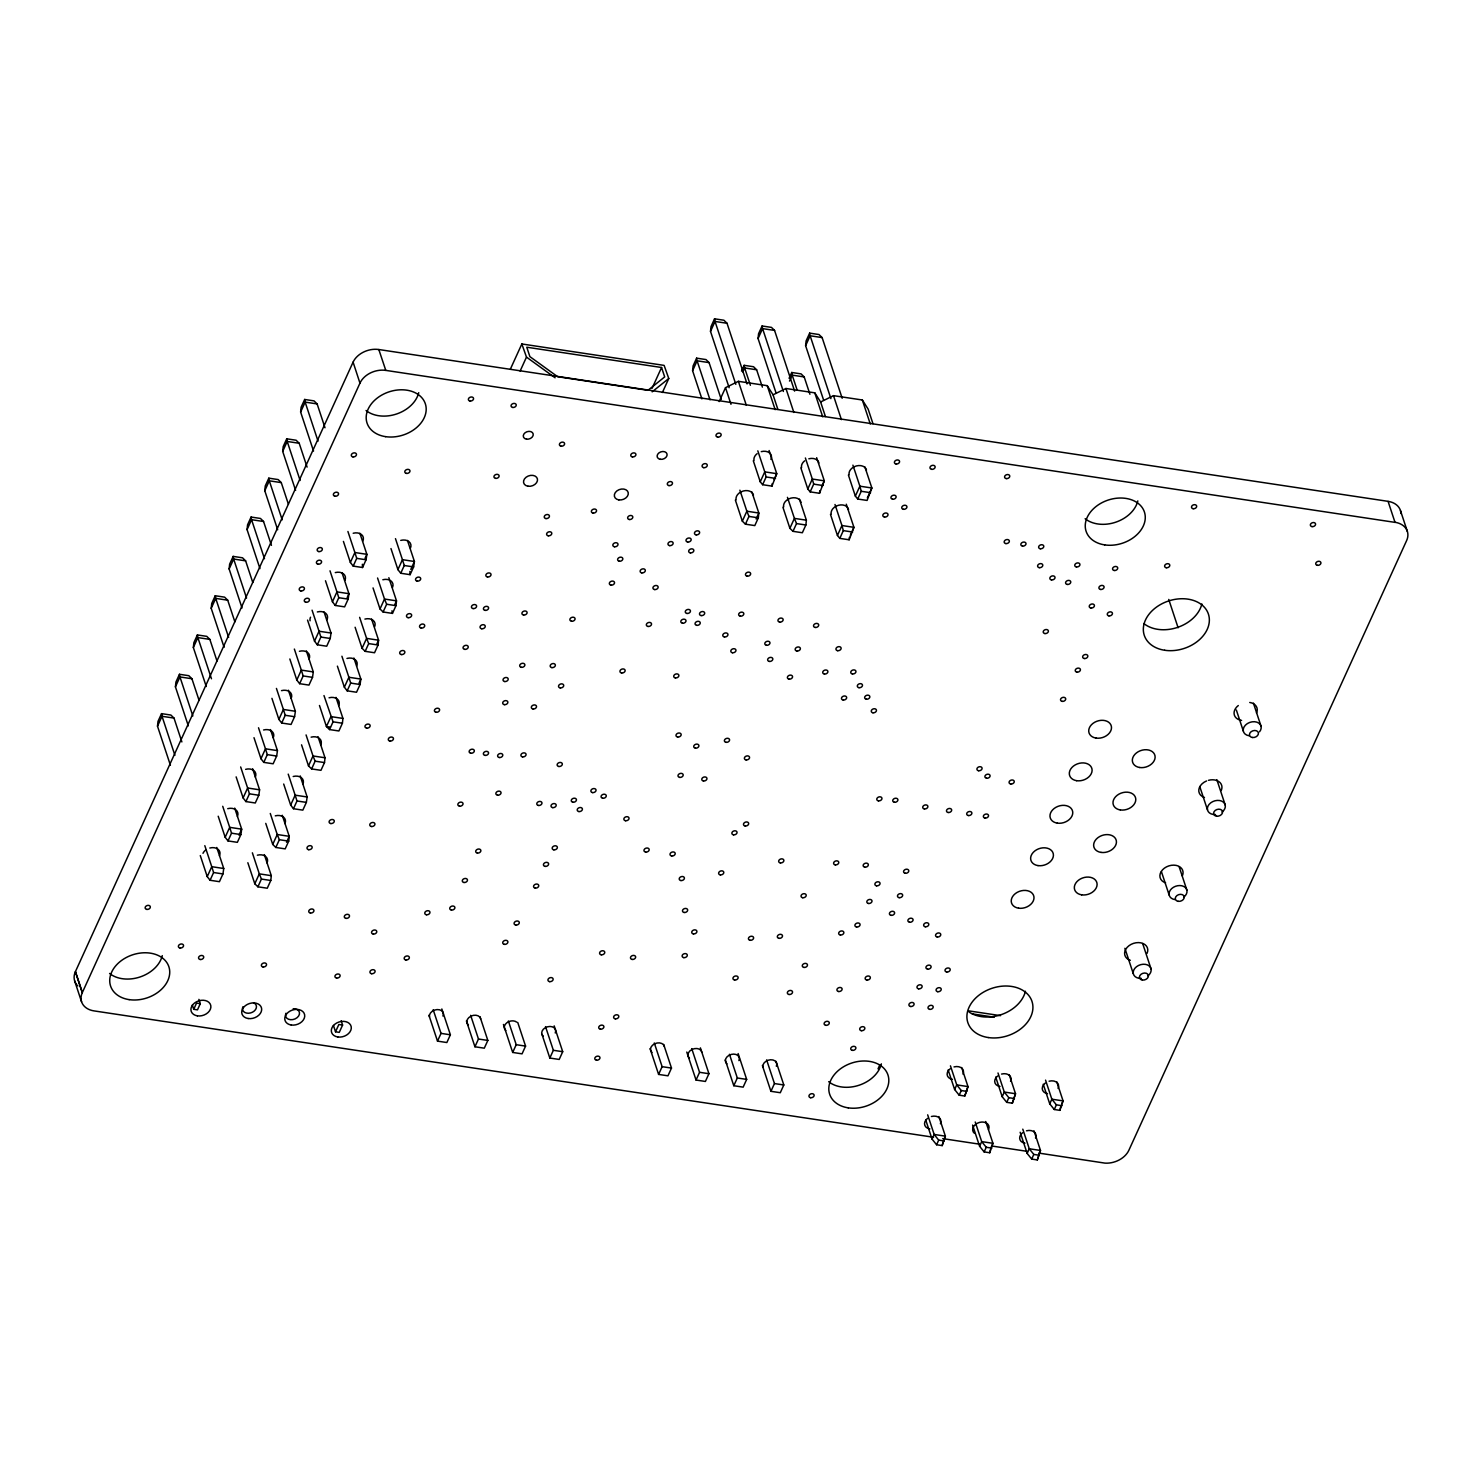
<?xml version="1.0" encoding="UTF-8"?>
<svg xmlns="http://www.w3.org/2000/svg" width="1482" height="1482" viewBox="0 0 1482 1482"><rect width="100%" height="100%" fill="white"/><g stroke="black" fill="none" stroke-linecap="round" stroke-linejoin="round"><path stroke-width="1.5" d="M170.411 765.212L157.5 726.199L158 721.382L161.538 713.639L170.893 715.046L174.005 718.085L181.878 741.926M188.325 725.865L175.432 686.851L175.932 682.035L179.47 674.291L188.825 675.699L191.919 678.737L199.088 700.412M206.257 686.518L193.345 647.504L193.864 642.688L197.384 634.944L206.758 636.352L209.851 639.39L217.02 661.065M224.115 647.319L211.204 608.305L211.722 603.489L215.242 595.745L224.597 597.153L227.709 600.191L234.878 621.866M242.029 607.972L229.136 568.958L229.636 564.142L233.174 556.398L242.529 557.806L245.623 560.844L252.792 582.519M259.961 568.625L247.068 529.611L247.568 524.795L251.088 517.051L260.462 518.459L263.555 521.497L271.447 545.339M277.671 529.741L264.778 490.727L265.278 485.911L268.816 478.167L278.171 479.575L281.265 482.613L288.434 504.288M295.603 490.394L282.692 451.38L283.21 446.564L286.73 438.82L296.104 440.228L299.197 443.266L307.089 467.108M313.536 451.047L300.624 412.033L301.124 407.217L304.662 399.473L314.017 400.881L317.129 403.919L325.003 427.761M247.846 862.728L254.793 883.772L257.905 886.81L267.26 888.218L270.798 880.475L271.299 875.658L264.333 854.614M265.76 823.381L272.725 844.425L275.819 847.463L285.192 848.871L288.712 841.128L289.231 836.311L282.265 815.267M301.55 744.835L308.497 765.879L311.609 768.917L320.964 770.325L324.502 762.582L325.003 757.765L318.037 736.721M319.464 705.488L326.429 726.532L329.541 729.57L338.896 730.978L342.416 723.235L342.935 718.418L335.969 697.374M355.106 627.257L362.071 648.301L365.165 651.339L374.538 652.747L378.058 645.003L378.577 640.187L371.611 619.143M373.038 587.909L380.003 608.954L383.097 611.992L392.452 613.4L395.99 605.656L396.491 600.84L388.84 577.702M701.912 398.899L692.594 370.722L693.094 365.906L696.614 358.162L705.988 359.57L709.081 362.608L721.271 399.455M729.144 387.728L710.508 331.375L711.027 326.559L714.546 318.815L723.901 320.223L727.014 323.261L747.076 383.949M775.975 392.711L758.062 338.526L758.562 333.728L762.1 325.984L771.455 327.392L774.567 330.412L794.63 391.118M735.368 500.101L742.334 521.145L745.427 524.183L754.801 525.591L758.321 517.829L758.821 513.031L751.874 491.987M753.301 460.754L760.247 481.798L762.619 484.707L771.974 486.115L772.233 483.595M823.529 399.881L805.615 345.695L806.115 340.879L809.654 333.135L819.009 334.543L822.121 337.581L842.184 398.269M782.922 507.252L789.887 528.296L792.981 531.334L802.355 532.742L805.875 524.998L806.375 520.182L799.428 499.138M800.854 467.904L807.801 488.949L810.154 491.876L819.527 493.284L819.787 490.746M830.476 514.402L837.441 535.447L839.794 538.374L849.149 539.781L849.408 537.262M200.292 855.577L207.239 876.622L210.074 880.271L219.429 881.679L222.948 873.935L223.745 868.508L216.78 847.463M218.206 816.23L225.171 837.256L227.987 840.924L237.361 842.332L240.881 834.588L241.677 829.16L234.712 808.116M236.138 776.883L243.104 797.909L245.919 801.577L255.275 802.985L258.813 795.241L259.591 789.813L252.644 768.769M253.996 737.684L260.962 758.728L263.777 762.378L273.133 763.786L276.671 756.042L277.449 750.614L270.484 729.57M271.928 698.337L278.875 719.381L281.691 723.031L291.065 724.439L294.585 716.695L295.381 711.267L288.416 690.223M289.842 658.99L296.808 680.016L299.623 683.684L308.978 685.092L312.517 677.348L313.295 671.92L306.348 650.876M283.692 784.034L290.657 805.078L293.473 808.727L302.828 810.135L306.366 802.392L307.145 796.964L300.198 775.92M307.552 620.106L314.517 641.132L317.333 644.8L326.707 646.208L330.227 638.464L331.023 633.036L324.058 611.992M325.484 580.759L332.45 601.785L335.265 605.453L344.621 606.86L348.159 599.117L348.937 593.689L341.99 572.645M343.416 541.412L350.363 562.438L353.198 566.105L362.553 567.513L366.073 559.77L366.869 554.324L359.904 533.298M337.396 666.14L344.361 687.185L347.177 690.834L356.532 692.242L360.07 684.499L360.848 679.071L353.902 658.027M390.97 548.562L397.917 569.607L400.733 573.256L410.106 574.664L413.626 566.921L414.423 561.493L407.457 540.448M925.75 1120.04L932.048 1139.102L936.587 1144.752L942.2 1145.605L942.923 1142.4M942.2 1145.605L945.386 1136.157L938.903 1116.539M948.147 1069.911L954.63 1089.529L959.169 1095.179L964.782 1096.032L967.987 1086.584L961.67 1067.522M964.782 1096.032L967.987 1086.584L956.742 1084.88L950.444 1065.836M972.6 1125.079L979.602 1146.271L984.141 1151.922L989.754 1152.755L990.476 1149.55M989.754 1152.755L992.94 1143.307L985.734 1121.504M995.7 1077.062L1002.184 1096.699L1006.723 1102.349L1012.336 1103.182L1015.522 1093.735L1009.223 1074.672M1012.336 1103.182L1015.522 1093.735L1004.296 1092.049L997.997 1072.987M1020.153 1132.248L1027.156 1153.422L1031.694 1159.072L1037.307 1159.924L1040.494 1150.458L1034.01 1130.84M1037.307 1159.924L1040.494 1150.458L1029.268 1148.772L1022.784 1129.154M1043.235 1084.231L1049.738 1103.849L1054.276 1109.499L1059.889 1110.351L1060.964 1105.535M1059.889 1110.351L1063.076 1100.885L1056.777 1081.823M771.974 486.115L776.753 473.684L769.102 450.528M819.527 493.284L824.307 480.835L816.656 457.697M849.149 539.781L853.928 527.333L846.278 504.195M848.408 475.055L855.355 496.1L857.707 499.026L867.081 500.434L871.861 487.986L864.895 466.96M157.5 726.199L162.02 716.288L161.538 713.639M175.432 686.851L179.952 676.941L179.47 674.291M193.345 647.504L197.866 637.593L197.384 634.944M211.204 608.305L215.724 598.395L215.242 595.745M229.136 568.958L233.656 559.047L233.174 556.398M247.068 529.611L251.57 519.7L251.088 517.051M264.778 490.727L269.298 480.816L268.816 478.167M282.692 451.38L287.212 441.469L286.73 438.82M300.624 412.033L305.144 402.122L304.662 399.473M1400.972 513.513A20.47 15.135 -18.3 0 0 1388.041 501.342L378.818 349.53A20.47 15.135 -18.3 0 0 353.087 362.127L75.378 971.729A20.47 15.135 -18.3 0 0 76.453 984.326M933.567 1137.25L93.996 1010.891A20.47 15.135 -18.3 0 1 82.288 992.662L359.996 383.06A20.47 15.135 -18.3 0 1 385.783 370.389L1395.007 522.368L1388.097 501.435M378.818 349.53L385.783 370.389M207.239 876.622L211.759 866.692L204.812 845.666M225.171 837.256L229.691 827.345L222.726 806.301M243.104 797.909L247.624 787.998L240.658 766.954M260.962 758.728L265.463 748.799L258.516 727.773M278.875 719.381L283.395 709.452L276.43 688.426M296.808 680.016L301.328 670.105L294.362 649.06M314.517 641.132L319.038 631.221L312.072 610.176M332.45 601.785L336.951 591.874L330.004 570.829M350.363 562.438L354.883 552.527L347.918 531.482M210.074 880.271L213.593 872.528L211.759 866.692L223.745 868.508M227.987 840.924L231.525 833.18L229.691 827.345L241.677 829.16L238.954 835.107M245.919 801.577L249.439 793.833L247.624 787.998L259.591 789.813M263.777 762.378L267.297 754.634L265.463 748.799L277.449 750.614M281.691 723.031L285.229 715.287L283.395 709.452L295.381 711.267M299.623 683.684L303.162 675.94L301.328 670.105L313.295 671.92M317.333 644.8L320.872 637.056L319.038 631.221L331.023 633.036M335.265 605.453L338.785 597.709L336.951 591.874L348.937 593.689L347.14 597.654M353.198 566.105L356.717 558.362L354.883 552.527L366.869 554.324L365.054 558.306M193.734 1009.298L196.55 1003.092L200.292 1003.666L197.476 1009.853L193.734 1009.298L192.327 1005.037M254.793 883.772L259.313 873.861L252.366 852.817M272.725 844.425L277.245 834.514L270.28 813.47M290.657 805.078L295.159 795.167L288.212 774.123M308.497 765.879L313.017 755.968L306.07 734.924M344.361 687.185L348.881 677.274L341.916 656.23M362.071 648.301L366.591 638.39L359.626 617.346M380.003 608.954L384.505 599.043L377.558 577.999M397.917 569.607L402.437 559.677L395.472 538.651M257.905 886.81L261.425 879.067L259.313 873.861L271.299 875.658M275.819 847.463L279.357 839.72L277.245 834.514L289.231 836.311L286.508 842.258M293.473 808.727L296.993 800.984L295.159 795.167L307.145 796.964M311.609 768.917L315.129 761.174L313.017 755.968L325.003 757.765M329.541 729.57L333.061 721.827L323.984 695.577M347.177 690.834L350.697 683.091L348.881 677.274L360.848 679.071L359.052 683.035M365.165 651.339L368.703 643.596L366.591 638.39L378.577 640.187L376.761 644.151M383.097 611.992L386.635 604.248L384.505 599.043L396.491 600.84L394.694 604.804M400.733 573.256L404.271 565.513L402.437 559.677L414.423 561.493L410.81 569.421M510.345 369.203L521.849 343.972L664.121 365.387L668.771 378.521L662.398 392.508M520.108 371.093L526.481 357.106L521.849 343.972M335.525 1031.787L338.841 1024.507L342.583 1025.081L339.267 1032.361L335.525 1031.787L333.413 1025.414M652.08 388.303L661.565 367.499L526.777 347.214L529.889 356.643L557.64 376.706L647.986 390.303L664.677 376.928L661.565 367.499M692.594 370.722L697.096 360.811L696.614 358.162M710.508 331.375L715.028 321.464L714.546 318.815M719.159 401.585L725.513 387.673L738.388 381.337L767.231 385.672L773.067 394.823L777.865 409.365M741.519 371.13L744.168 365.332L753.541 366.739L756.635 369.778L762.378 387.117M441.84 1008.964L450.38 1034.788L446.86 1042.531L437.505 1041.124L441.025 1033.38L433.189 1009.705M742.852 371.926L744.649 367.962L744.168 365.332M758.062 338.526L762.582 328.615L762.1 325.984M480.001 1016.745L487.837 1040.438L484.299 1048.182L474.944 1046.774L478.464 1039.012L470.646 1015.337M789.072 378.299L791.721 372.482L801.095 373.89L804.189 376.928L809.932 394.268M789.498 381.078L792.203 375.131L791.721 372.482M805.615 345.695L810.135 335.766L809.654 333.135M742.334 521.145L746.854 511.216L739.889 490.19M760.247 481.798L764.768 471.869L757.821 450.843M762.619 484.707L766.138 476.963L764.768 471.869L776.753 473.684L774.049 479.631M745.427 524.183L748.966 516.421L746.854 511.216L758.821 513.031L756.116 518.978M517.737 1022.432L525.573 1046.107L522.053 1053.85L512.679 1052.442L516.218 1044.699L508.382 1021.024M789.887 528.296L794.408 518.385L787.442 497.341M807.801 488.949L812.321 479.038L805.374 457.994M554.175 1025.877L562.715 1051.701L559.196 1059.445L549.822 1058.037L553.36 1050.293L545.524 1026.618M810.154 491.876L813.692 484.132L812.321 479.038L824.307 480.835L821.602 486.781M792.981 531.334L796.519 523.591L794.408 518.385L806.375 520.182M837.441 535.447L841.943 525.536L834.996 504.491M855.355 496.1L859.875 486.189L852.91 465.144M839.794 538.374L843.314 530.63L841.943 525.536L853.928 527.333L850.316 535.28M857.707 499.026L861.246 491.283L859.875 486.189L871.861 487.986L867.341 497.915M663.658 1044.384L671.494 1068.077L667.956 1075.821L658.601 1074.413L662.121 1066.669L654.303 1042.976M700.393 1047.867L708.933 1073.709L705.395 1081.452L696.04 1080.045L699.56 1072.301L691.742 1048.626M738.129 1053.554L746.669 1079.396L743.149 1087.14L733.794 1085.732L737.314 1077.988L729.477 1054.295M775.975 1061.297L783.811 1084.972L780.292 1092.716L770.918 1091.308L774.456 1083.564L766.62 1059.889M878.029 1068.837L879.845 1064.854M932.048 1139.102L934.16 1134.452L927.676 1114.834M954.63 1089.529L956.742 1084.88L961.281 1090.548L966.894 1091.382M936.587 1144.752L938.699 1140.121L934.16 1134.452L945.386 1136.157L943.274 1140.788M959.169 1095.179L961.281 1090.548M979.602 1146.271L981.714 1141.622L975.23 1122.004M1002.184 1096.699L1004.296 1092.049L1008.834 1097.699L1014.448 1098.551M984.141 1151.922L986.252 1147.272L981.714 1141.622L992.94 1143.307L990.828 1147.957M1006.723 1102.349L1008.834 1097.699M1027.156 1153.422L1029.268 1148.772L1033.806 1154.422L1039.419 1155.275M1049.738 1103.849L1051.85 1099.199L1045.551 1080.137M1031.694 1159.072L1033.806 1154.422M1054.276 1109.499L1056.388 1104.85L1051.85 1099.199L1063.076 1100.885L1061.668 1103.997M652.154 391.841L668.771 378.521M773.067 394.823L785.942 388.488L814.785 392.841L820.62 401.993L825.418 416.516M820.62 401.993L833.495 395.657L862.339 399.992L868.156 409.143L872.972 423.685M727.014 323.261L715.028 321.464L735.813 384.32M774.567 330.412L762.582 328.615L783.367 391.47M822.121 337.581L810.135 335.766L830.92 398.639M709.081 362.608L697.096 360.811L710.008 399.825M756.635 369.778L744.649 367.962L750.392 385.301M804.189 376.928L792.203 375.131L797.223 390.303M317.129 403.919L305.144 402.122L318.037 441.136M766.138 476.963L775.494 478.371M813.692 484.132L823.047 485.54M861.246 491.283L870.601 492.691M299.197 443.266L287.212 441.469L300.124 480.483M748.966 516.421L758.321 517.829M796.519 523.591L805.875 524.998M843.314 530.63L852.669 532.038M281.265 482.613L269.298 480.816L282.191 519.83M263.555 521.497L251.57 519.7L264.481 558.714M356.717 558.362L366.073 559.77M404.271 565.513L413.626 566.921M245.623 560.844L233.656 559.047L246.549 598.061M386.635 604.248L395.99 605.656M338.785 597.709L348.159 599.117M227.709 600.191L215.724 598.395L228.636 637.408M368.703 643.596L378.058 645.003M320.872 637.056L330.227 638.464M209.851 639.39L197.866 637.593L211.481 678.775M303.162 675.94L312.517 677.348M350.697 683.091L360.07 684.499M191.919 678.737L179.952 676.941L192.845 715.954M342.935 718.418L330.949 716.621L326.429 726.532L330.43 727.125M333.061 721.827L342.416 723.235M285.229 715.287L294.585 716.695M174.005 718.085L162.02 716.288L174.913 755.301M315.129 761.174L324.502 762.582M267.297 754.634L276.671 756.042M249.439 793.833L258.813 795.241M296.993 800.984L306.366 802.392M279.357 839.72L288.712 841.128M231.525 833.18L240.881 834.588M261.425 879.067L270.798 880.475M213.593 872.528L222.948 873.935M968.802 1010.891L1000.517 1015.652M972.285 1013.892L994.311 1017.208M1056.388 1104.85L1062.001 1105.702M441.025 1033.38L450.38 1034.788M478.464 1039.012L487.837 1040.438M516.218 1044.699L525.573 1046.107M553.36 1050.293L562.715 1051.701M662.121 1066.669L671.494 1068.077M699.56 1072.301L708.933 1073.709M737.314 1077.988L746.669 1079.396M774.456 1083.564L783.811 1084.972M942.719 1138.621L979.306 1144.141M993.033 1146.197L1027.359 1151.366M1038.789 1153.089L1105.016 1163.129A20.526 15.172 -18.3 0 0 1128.913 1150.18L1406.622 540.578A20.47 15.135 -18.3 0 0 1394.97 522.275L1395.007 522.368M938.699 1140.121L944.312 1140.955M986.252 1147.272L991.866 1148.124M526.481 357.106L555.102 377.78M1400.471 510.586L1407.381 531.501M1253.402 703.098L1261.108 726.402M1236.34 709.989L1243.342 731.163M1168.742 599.432L1178.116 627.775M1216.852 779.68L1225.244 805.097M1199.772 786.572L1207.478 809.857M1179.209 866.951L1186.915 890.237M1161.443 871.712L1169.15 895.017M1142.659 943.515L1151.069 968.932M1124.894 948.295L1133.304 973.711M862.339 399.992L870.267 423.963M833.495 395.657L841.424 419.628M814.785 392.841L822.714 416.812M785.942 388.488L793.87 412.478M767.231 385.672L775.16 409.662M738.388 381.337L746.335 405.308M725.513 387.673L730.997 404.29M762.378 1065.484L770.918 1091.308M725.235 1059.889L733.794 1085.732M686.777 1052.053L696.04 1080.045M650.061 1048.571L658.601 1074.413M353.087 362.127L359.959 383.134M541.986 1034.362L549.822 1058.037M503.435 1024.47L512.679 1052.442M466.404 1020.931L474.944 1046.774M428.946 1015.3L437.505 1041.124M341.156 1020.783L342.583 1025.081M198.884 999.368L200.292 1003.666M82.325 992.569L75.415 971.655L82.288 992.662M74.619 980.806L81.529 1001.739M391.97 610.751L392.452 613.4M409.903 571.404L410.106 574.664M362.349 564.253L362.553 567.513M77.824 985.863A20.47 15.135 -18.3 0 1 77.101 985.122M162.279 955.631A30.696 22.712 -18.3 0 1 140.216 976.916A30.696 22.712 -18.3 0 1 109.594 973.47M418.739 392.656A30.696 22.712 -18.3 0 1 396.676 413.96A30.696 22.712 -18.3 0 1 366.054 410.495M881.364 1063.854A30.696 22.712 -18.3 0 1 859.301 1085.157A30.696 22.712 -18.3 0 1 828.679 1081.693M1137.824 500.897A30.696 22.712 -18.3 0 1 1115.761 522.183A30.696 22.712 -18.3 0 1 1085.139 518.737M1025.433 991.254A33.771 24.972 -18.3 0 1 1002.295 1014.262A33.771 24.972 -18.3 0 1 969.061 1012.039M1201.865 603.971A33.771 24.972 -18.3 0 1 1177.579 627.386A33.771 24.972 -18.3 0 1 1143.9 623.589M1130.303 960.299A11.875 8.781 -18.3 0 1 1125.875 949.073A11.875 8.781 -18.3 0 1 1140.918 942.848A11.875 8.781 -18.3 0 1 1147.049 953.352M1165.593 882.827A11.875 8.781 -18.3 0 1 1161.166 871.601A11.875 8.781 -18.3 0 1 1176.189 865.395A11.875 8.781 -18.3 0 1 1182.34 875.899M1208.478 780.31A11.875 8.781 -18.3 0 1 1221.224 790.536M1204.477 797.483A11.875 8.781 -18.3 0 1 1198.827 789.647A11.875 8.781 -18.3 0 1 1206.552 780.958M1249.752 702.468A11.875 8.781 -18.3 0 1 1256.514 713.083M1241.564 720.437A11.875 8.781 -18.3 0 1 1238.304 705.543M831.198 514.161A9.003 6.669 -18.3 0 1 838.442 505.288A9.003 6.669 -18.3 0 1 848.556 509.475M783.645 506.992A9.003 6.669 -18.3 0 1 790.888 498.137A9.003 6.669 -18.3 0 1 801.021 502.324M736.091 499.842A9.003 6.669 -18.3 0 1 743.353 490.987A9.003 6.669 -18.3 0 1 753.467 495.173M761.266 451.64A9.003 6.669 -18.3 0 1 770.936 459.401M754.005 460.494A9.003 6.669 -18.3 0 1 757.117 453.677M801.558 467.645A9.003 6.669 -18.3 0 1 804.67 460.828M808.82 458.79A9.003 6.669 -18.3 0 1 818.935 462.977M849.112 474.796A9.003 6.669 -18.3 0 1 856.374 465.941A9.003 6.669 -18.3 0 1 866.488 470.127M543.283 1036.177A7.169 5.298 -18.3 0 1 547.562 1026.785A7.169 5.298 -18.3 0 1 555.25 1032.973M505.844 1030.546A7.169 5.298 -18.3 0 1 506.825 1022.784A7.169 5.298 -18.3 0 1 516.681 1022.135M468.405 1024.914A7.169 5.298 -18.3 0 1 470.924 1016.17A7.169 5.298 -18.3 0 1 480.724 1018.856M429.465 1016.93A7.169 5.298 -18.3 0 1 437.06 1009.575A7.169 5.298 -18.3 0 1 442.933 1016.059M762.897 1067.114A7.169 5.298 -18.3 0 1 770.492 1059.76A7.169 5.298 -18.3 0 1 776.346 1066.243M726.94 1063.817A7.169 5.298 -18.3 0 1 731.219 1054.424A7.169 5.298 -18.3 0 1 738.907 1060.612M689.5 1058.185A7.169 5.298 -18.3 0 1 692.02 1049.46A7.169 5.298 -18.3 0 1 701.82 1052.127M652.061 1052.553A7.169 5.298 -18.3 0 1 654.581 1043.828A7.169 5.298 -18.3 0 1 664.381 1046.496M400.751 540.393A9.003 6.669 -18.3 0 1 410.421 548.155M382.838 579.74A9.003 6.669 -18.3 0 1 392.489 587.502M364.905 619.087A9.003 6.669 -18.3 0 1 374.575 626.849M346.973 658.434A9.003 6.669 -18.3 0 1 356.643 666.196M329.06 697.781A9.003 6.669 -18.3 0 1 338.711 705.562M311.127 737.147A9.003 6.669 -18.3 0 1 320.797 744.909M293.195 776.494A9.003 6.669 -18.3 0 1 302.865 784.256M275.281 815.841A9.003 6.669 -18.3 0 1 284.933 823.603M257.349 855.188A9.003 6.669 -18.3 0 1 267.019 862.95M209.796 848.019A9.003 6.669 -18.3 0 1 219.466 855.799M202.997 853.317A9.003 6.669 -18.3 0 1 205.646 850.075M227.728 808.672A9.003 6.669 -18.3 0 1 237.398 816.434M245.642 769.325A9.003 6.669 -18.3 0 1 255.312 777.087M263.574 729.978A9.003 6.669 -18.3 0 1 273.244 737.74M281.506 690.631A9.003 6.669 -18.3 0 1 291.176 698.393M299.42 651.283A9.003 6.669 -18.3 0 1 309.09 659.045M317.352 611.936A9.003 6.669 -18.3 0 1 327.022 619.698M310.09 620.791A9.003 6.669 -18.3 0 1 310.535 617.216M335.284 572.589A9.003 6.669 -18.3 0 1 344.935 580.351M353.198 533.242A9.003 6.669 -18.3 0 1 362.868 541.004M954 1066.91A8.392 6.206 -18.3 0 1 963.004 1074.135M952.426 1079.341A8.392 6.206 -18.3 0 1 950.129 1068.8M1049.089 1081.212A8.392 6.206 -18.3 0 1 1058.111 1088.455M1047.533 1093.642A8.392 6.206 -18.3 0 1 1045.236 1083.12M931.418 1116.483A8.392 6.206 -18.3 0 1 940.422 1123.708M929.844 1128.913A8.392 6.206 -18.3 0 1 927.547 1118.373M1026.507 1130.803A8.392 6.206 -18.3 0 1 1035.529 1138.028M1024.951 1143.215A8.392 6.206 -18.3 0 1 1022.654 1132.693M1001.554 1074.061A8.392 6.206 -18.3 0 1 1010.557 1081.304M999.979 1086.491A8.392 6.206 -18.3 0 1 997.682 1075.969M974.508 1133.397A8.392 6.206 -18.3 0 1 979.528 1122.393A8.392 6.206 -18.3 0 1 988.531 1129.636M253.533 1002.758A7.169 5.298 -18.3 0 1 255.478 1009.668A7.169 5.298 -18.3 0 1 246.42 1013.058A7.169 5.298 -18.3 0 1 242.9 1006.76M293.195 1008.742A7.169 5.298 -18.3 0 1 299.401 1014.262A7.169 5.298 -18.3 0 1 290.62 1019.709A7.169 5.298 -18.3 0 1 285.952 1013.243M1249.048 735.757A9.207 6.817 -18.3 0 1 1244.102 726.902A9.207 6.817 -18.3 0 1 1256.81 722.142A9.207 6.817 -18.3 0 1 1259.533 731.812M1215.481 814.544A9.207 6.817 -18.3 0 1 1207.941 806.208A9.207 6.817 -18.3 0 1 1221.613 801.077A9.207 6.817 -18.3 0 1 1222.076 812.062M1174.856 899.593A9.207 6.817 -18.3 0 1 1170.298 890.163A9.207 6.817 -18.3 0 1 1183.896 886.514A9.207 6.817 -18.3 0 1 1183.747 897.203M1141.288 978.379A9.207 6.817 -18.3 0 1 1133.767 970.062A9.207 6.817 -18.3 0 1 1147.438 964.912A9.207 6.817 -18.3 0 1 1147.883 975.897M129.138 999.628A30.696 22.712 -18.3 0 0 169.337 968.431A30.696 22.712 -18.3 0 0 120.69 961.114A30.696 22.712 -18.3 0 0 129.138 999.628M385.598 436.653A30.696 22.712 -18.3 0 0 425.797 405.457A30.696 22.712 -18.3 0 0 377.15 398.139A30.696 22.712 -18.3 0 0 385.598 436.653M848.223 1107.851A30.696 22.712 -18.3 0 0 888.422 1076.654A30.696 22.712 -18.3 0 0 839.775 1069.337A30.696 22.712 -18.3 0 0 848.223 1107.851M1104.683 544.894A30.696 22.712 -18.3 0 0 1144.882 513.698A30.696 22.712 -18.3 0 0 1096.235 506.362A30.696 22.712 -18.3 0 0 1104.683 544.894M248.161 1018.523A10.226 7.577 -18.3 0 0 261.554 1008.131A10.226 7.577 -18.3 0 0 245.345 1005.685A10.226 7.577 -18.3 0 0 248.161 1018.523M291.213 1025.007A10.226 7.577 -18.3 0 0 304.607 1014.614A10.226 7.577 -18.3 0 0 288.397 1012.169A10.226 7.577 -18.3 0 0 291.213 1025.007M401.363 654.562A2.668 1.964 -18.3 0 0 404.845 651.858A2.668 1.964 -18.3 0 0 400.622 651.228A2.668 1.964 -18.3 0 0 401.363 654.562M840.35 934.994A2.668 1.964 -18.3 0 0 843.832 932.289A2.668 1.964 -18.3 0 0 839.609 931.659A2.668 1.964 -18.3 0 0 840.35 934.994M856.577 927.01A2.668 1.964 -18.3 0 0 860.06 924.305A2.668 1.964 -18.3 0 0 855.855 923.675A2.668 1.964 -18.3 0 0 856.577 927.01M1076.914 672.143A2.668 1.964 -18.3 0 0 1080.397 669.438A2.668 1.964 -18.3 0 0 1076.191 668.808A2.668 1.964 -18.3 0 0 1076.914 672.143M985.03 818.064A2.668 1.964 -18.3 0 0 988.513 815.359A2.668 1.964 -18.3 0 0 984.307 814.73A2.668 1.964 -18.3 0 0 985.03 818.064M925.305 926.769A2.668 1.964 -18.3 0 0 928.788 924.064A2.668 1.964 -18.3 0 0 924.583 923.434A2.668 1.964 -18.3 0 0 925.305 926.769M1062.205 701.375A2.668 1.964 -18.3 0 0 1065.688 698.67A2.668 1.964 -18.3 0 0 1061.464 698.041A2.668 1.964 -18.3 0 0 1062.205 701.375M968.376 815.545A2.668 1.964 -18.3 0 0 971.859 812.84A2.668 1.964 -18.3 0 0 967.635 812.21A2.668 1.964 -18.3 0 0 968.376 815.545M909.559 922.249A2.668 1.964 -18.3 0 0 913.06 919.544A2.668 1.964 -18.3 0 0 908.837 918.914A2.668 1.964 -18.3 0 0 909.559 922.249M538.466 805.467A2.668 1.964 -18.3 0 0 541.949 802.762A2.668 1.964 -18.3 0 0 537.725 802.133A2.668 1.964 -18.3 0 0 538.466 805.467M459.513 806.171A2.668 1.964 -18.3 0 0 463.014 803.466A2.668 1.964 -18.3 0 0 458.79 802.836A2.668 1.964 -18.3 0 0 459.513 806.171M497.544 795.167A2.668 1.964 -18.3 0 0 501.027 792.481A2.668 1.964 -18.3 0 0 496.803 791.833A2.668 1.964 -18.3 0 0 497.544 795.167M499.286 757.524A2.668 1.964 -18.3 0 0 502.768 754.82A2.668 1.964 -18.3 0 0 498.563 754.19A2.668 1.964 -18.3 0 0 499.286 757.524M485.059 755.394A2.668 1.964 -18.3 0 0 488.541 752.689A2.668 1.964 -18.3 0 0 484.318 752.059A2.668 1.964 -18.3 0 0 485.059 755.394M470.831 753.245A2.668 1.964 -18.3 0 0 474.314 750.54A2.668 1.964 -18.3 0 0 470.09 749.911A2.668 1.964 -18.3 0 0 470.831 753.245M408.161 617.679A2.668 1.964 -18.3 0 0 411.644 614.974A2.668 1.964 -18.3 0 0 407.42 614.345A2.668 1.964 -18.3 0 0 408.161 617.679M648.023 626.46A2.668 1.964 -18.3 0 0 651.506 623.755A2.668 1.964 -18.3 0 0 647.282 623.125A2.668 1.964 -18.3 0 0 648.023 626.46M522.572 756.894A2.668 1.964 -18.3 0 0 526.054 754.19A2.668 1.964 -18.3 0 0 521.849 753.56A2.668 1.964 -18.3 0 0 522.572 756.894M305.94 602.285A2.668 1.964 -18.3 0 0 309.423 599.58A2.668 1.964 -18.3 0 0 305.218 598.95A2.668 1.964 -18.3 0 0 305.94 602.285M611.029 585.131A2.668 1.964 -18.3 0 0 614.511 582.426A2.668 1.964 -18.3 0 0 610.288 581.796A2.668 1.964 -18.3 0 0 611.029 585.131M796.871 651.024A2.668 1.964 -18.3 0 0 800.354 648.319A2.668 1.964 -18.3 0 0 796.13 647.671A2.668 1.964 -18.3 0 0 796.871 651.024M789.054 679.145A2.668 1.964 -18.3 0 0 792.537 676.44A2.668 1.964 -18.3 0 0 788.331 675.811A2.668 1.964 -18.3 0 0 789.054 679.145M593.041 513.068A2.668 1.964 -18.3 0 0 596.524 510.364A2.668 1.964 -18.3 0 0 592.318 509.734A2.668 1.964 -18.3 0 0 593.041 513.068M504.362 704.654A2.668 1.964 -18.3 0 0 507.844 701.949A2.668 1.964 -18.3 0 0 503.639 701.319A2.668 1.964 -18.3 0 0 504.362 704.654M366.647 728.125A2.668 1.964 -18.3 0 0 370.13 725.42A2.668 1.964 -18.3 0 0 365.906 724.791A2.668 1.964 -18.3 0 0 366.647 728.125M330.782 823.547A2.668 1.964 -18.3 0 0 334.265 820.843A2.668 1.964 -18.3 0 0 330.041 820.213A2.668 1.964 -18.3 0 0 330.782 823.547M308.664 849.686A2.668 1.964 -18.3 0 0 312.146 846.982A2.668 1.964 -18.3 0 0 307.941 846.352A2.668 1.964 -18.3 0 0 308.664 849.686M310.423 913.023A2.668 1.964 -18.3 0 0 313.906 910.318A2.668 1.964 -18.3 0 0 309.701 909.67A2.668 1.964 -18.3 0 0 310.423 913.023M345.991 918.377A2.668 1.964 -18.3 0 0 349.474 915.672A2.668 1.964 -18.3 0 0 345.269 915.024A2.668 1.964 -18.3 0 0 345.991 918.377M515.792 925.064A2.668 1.964 -18.3 0 0 519.274 922.36A2.668 1.964 -18.3 0 0 515.051 921.711A2.668 1.964 -18.3 0 0 515.792 925.064M535.224 888.088A2.668 1.964 -18.3 0 0 538.726 885.384A2.668 1.964 -18.3 0 0 534.502 884.754A2.668 1.964 -18.3 0 0 535.224 888.088M545.117 866.396A2.668 1.964 -18.3 0 0 548.599 863.691A2.668 1.964 -18.3 0 0 544.376 863.061A2.668 1.964 -18.3 0 0 545.117 866.396M684.165 912.486A2.668 1.964 -18.3 0 0 687.648 909.781A2.668 1.964 -18.3 0 0 683.424 909.151A2.668 1.964 -18.3 0 0 684.165 912.486M632.147 959.447A2.668 1.964 -18.3 0 0 635.63 956.742A2.668 1.964 -18.3 0 0 631.425 956.112A2.668 1.964 -18.3 0 0 632.147 959.447M866.84 980.047A2.668 1.964 -18.3 0 0 870.323 977.342A2.668 1.964 -18.3 0 0 866.099 976.712A2.668 1.964 -18.3 0 0 866.84 980.047M810.617 1097.717A2.668 1.964 -18.3 0 0 814.1 1095.013A2.668 1.964 -18.3 0 0 809.894 1094.383A2.668 1.964 -18.3 0 0 810.617 1097.717M703.45 780.977A2.668 1.964 -18.3 0 0 706.933 778.272A2.668 1.964 -18.3 0 0 702.727 777.642A2.668 1.964 -18.3 0 0 703.45 780.977M679.682 777.402A2.668 1.964 -18.3 0 0 683.165 774.697A2.668 1.964 -18.3 0 0 678.941 774.067A2.668 1.964 -18.3 0 0 679.682 777.402M978.583 770.733A2.668 1.964 -18.3 0 0 982.066 768.028A2.668 1.964 -18.3 0 0 977.861 767.398A2.668 1.964 -18.3 0 0 978.583 770.733M336.618 978.046A2.668 1.964 -18.3 0 0 340.1 975.341A2.668 1.964 -18.3 0 0 335.877 974.711A2.668 1.964 -18.3 0 0 336.618 978.046M263.036 966.968A2.668 1.964 -18.3 0 0 266.519 964.263A2.668 1.964 -18.3 0 0 262.314 963.633A2.668 1.964 -18.3 0 0 263.036 966.968M200.218 959.502A2.668 1.964 -18.3 0 0 203.701 956.798A2.668 1.964 -18.3 0 0 199.496 956.168A2.668 1.964 -18.3 0 0 200.218 959.502M180.044 948.017A2.668 1.964 -18.3 0 0 183.527 945.312A2.668 1.964 -18.3 0 0 179.322 944.682A2.668 1.964 -18.3 0 0 180.044 948.017M146.829 909.411A2.668 1.964 -18.3 0 0 150.312 906.706A2.668 1.964 -18.3 0 0 146.088 906.076A2.668 1.964 -18.3 0 0 146.829 909.411M335.043 496.248A2.668 1.964 -18.3 0 0 338.526 493.562A2.668 1.964 -18.3 0 0 334.302 492.913A2.668 1.964 -18.3 0 0 335.043 496.248M352.975 456.901A2.668 1.964 -18.3 0 0 356.458 454.196A2.668 1.964 -18.3 0 0 352.234 453.566A2.668 1.964 -18.3 0 0 352.975 456.901M406.476 473.406A2.668 1.964 -18.3 0 0 409.958 470.702A2.668 1.964 -18.3 0 0 405.735 470.072A2.668 1.964 -18.3 0 0 406.476 473.406M495.618 478.371A2.668 1.964 -18.3 0 0 499.101 475.666A2.668 1.964 -18.3 0 0 494.895 475.037A2.668 1.964 -18.3 0 0 495.618 478.371M561.104 446.193A2.668 1.964 -18.3 0 0 564.586 443.489A2.668 1.964 -18.3 0 0 560.363 442.84A2.668 1.964 -18.3 0 0 561.104 446.193M632.425 456.919A2.668 1.964 -18.3 0 0 635.908 454.214A2.668 1.964 -18.3 0 0 631.702 453.585A2.668 1.964 -18.3 0 0 632.425 456.919M703.765 467.664A2.668 1.964 -18.3 0 0 707.247 464.959A2.668 1.964 -18.3 0 0 703.024 464.329A2.668 1.964 -18.3 0 0 703.765 467.664M629.313 519.515A2.668 1.964 -18.3 0 0 632.795 516.829A2.668 1.964 -18.3 0 0 628.59 516.181A2.668 1.964 -18.3 0 0 629.313 519.515M717.659 437.134A2.668 1.964 -18.3 0 0 721.141 434.43A2.668 1.964 -18.3 0 0 716.936 433.8A2.668 1.964 -18.3 0 0 717.659 437.134M931.641 469.349A2.668 1.964 -18.3 0 0 935.123 466.645A2.668 1.964 -18.3 0 0 930.918 466.015A2.668 1.964 -18.3 0 0 931.641 469.349M1006.259 478.593A2.668 1.964 -18.3 0 0 1009.742 475.889A2.668 1.964 -18.3 0 0 1005.518 475.259A2.668 1.964 -18.3 0 0 1006.259 478.593M1193.177 508.715A2.668 1.964 -18.3 0 0 1196.659 506.01A2.668 1.964 -18.3 0 0 1192.454 505.381A2.668 1.964 -18.3 0 0 1193.177 508.715M1166.297 567.736A2.668 1.964 -18.3 0 0 1169.78 565.031A2.668 1.964 -18.3 0 0 1165.556 564.401A2.668 1.964 -18.3 0 0 1166.297 567.736M1312.052 526.61A2.668 1.964 -18.3 0 0 1315.553 523.906A2.668 1.964 -18.3 0 0 1311.329 523.257A2.668 1.964 -18.3 0 0 1312.052 526.61M1317.424 565.327A2.668 1.964 -18.3 0 0 1320.907 562.623A2.668 1.964 -18.3 0 0 1316.701 561.974A2.668 1.964 -18.3 0 0 1317.424 565.327M861.357 1030.694A2.668 1.964 -18.3 0 0 864.84 1027.989A2.668 1.964 -18.3 0 0 860.634 1027.359A2.668 1.964 -18.3 0 0 861.357 1030.694M789.035 994.496A2.668 1.964 -18.3 0 0 792.518 991.791A2.668 1.964 -18.3 0 0 788.313 991.143A2.668 1.964 -18.3 0 0 789.035 994.496M734.609 980.01A2.668 1.964 -18.3 0 0 738.11 977.305A2.668 1.964 -18.3 0 0 733.886 976.675A2.668 1.964 -18.3 0 0 734.609 980.01M750.114 940.292A2.668 1.964 -18.3 0 0 753.597 937.587A2.668 1.964 -18.3 0 0 749.373 936.957A2.668 1.964 -18.3 0 0 750.114 940.292M683.795 957.631A2.668 1.964 -18.3 0 0 687.278 954.927A2.668 1.964 -18.3 0 0 683.072 954.297A2.668 1.964 -18.3 0 0 683.795 957.631M615.308 1018.838A2.668 1.964 -18.3 0 0 618.791 1016.133A2.668 1.964 -18.3 0 0 614.567 1015.485A2.668 1.964 -18.3 0 0 615.308 1018.838M600.395 1029.175A2.668 1.964 -18.3 0 0 603.878 1026.47A2.668 1.964 -18.3 0 0 599.673 1025.822A2.668 1.964 -18.3 0 0 600.395 1029.175M371.593 973.711A2.668 1.964 -18.3 0 0 375.076 971.006A2.668 1.964 -18.3 0 0 370.87 970.377A2.668 1.964 -18.3 0 0 371.593 973.711M426.464 914.764A2.668 1.964 -18.3 0 0 429.947 912.06A2.668 1.964 -18.3 0 0 425.723 911.411A2.668 1.964 -18.3 0 0 426.464 914.764M477.371 853.058A2.668 1.964 -18.3 0 0 480.853 850.353A2.668 1.964 -18.3 0 0 476.648 849.723A2.668 1.964 -18.3 0 0 477.371 853.058M463.959 882.494A2.668 1.964 -18.3 0 0 467.441 879.789A2.668 1.964 -18.3 0 0 463.236 879.159A2.668 1.964 -18.3 0 0 463.959 882.494M825.789 1025.34A2.668 1.964 -18.3 0 0 829.272 1022.636A2.668 1.964 -18.3 0 0 825.066 1022.006A2.668 1.964 -18.3 0 0 825.789 1025.34M596.468 1060.186A2.668 1.964 -18.3 0 0 599.951 1057.481A2.668 1.964 -18.3 0 0 595.727 1056.851A2.668 1.964 -18.3 0 0 596.468 1060.186M780.366 862.913A2.668 1.964 -18.3 0 0 783.848 860.208A2.668 1.964 -18.3 0 0 779.625 859.56A2.668 1.964 -18.3 0 0 780.366 862.913M545.932 518.57A2.668 1.964 -18.3 0 0 549.414 515.866A2.668 1.964 -18.3 0 0 545.209 515.217A2.668 1.964 -18.3 0 0 545.932 518.57M614.511 546.765A2.668 1.964 -18.3 0 0 617.994 544.061A2.668 1.964 -18.3 0 0 613.77 543.431A2.668 1.964 -18.3 0 0 614.511 546.765M746.057 759.914A2.668 1.964 -18.3 0 0 749.54 757.209A2.668 1.964 -18.3 0 0 745.335 756.58A2.668 1.964 -18.3 0 0 746.057 759.914M726.069 742.334A2.668 1.964 -18.3 0 0 729.552 739.629A2.668 1.964 -18.3 0 0 725.328 738.999A2.668 1.964 -18.3 0 0 726.069 742.334M677.663 737.036A2.668 1.964 -18.3 0 0 681.146 734.331A2.668 1.964 -18.3 0 0 676.941 733.701A2.668 1.964 -18.3 0 0 677.663 737.036M548.284 535.799A2.668 1.964 -18.3 0 0 551.767 533.094A2.668 1.964 -18.3 0 0 547.543 532.464A2.668 1.964 -18.3 0 0 548.284 535.799M680.905 880.549A2.668 1.964 -18.3 0 0 684.388 877.844A2.668 1.964 -18.3 0 0 680.164 877.214A2.668 1.964 -18.3 0 0 680.905 880.549M671.679 855.985A2.668 1.964 -18.3 0 0 675.181 853.28A2.668 1.964 -18.3 0 0 670.957 852.65A2.668 1.964 -18.3 0 0 671.679 855.985M533.001 708.97A2.668 1.964 -18.3 0 0 536.503 706.266A2.668 1.964 -18.3 0 0 532.279 705.636A2.668 1.964 -18.3 0 0 533.001 708.97M521.368 667.326A2.668 1.964 -18.3 0 0 524.85 664.621A2.668 1.964 -18.3 0 0 520.645 663.992A2.668 1.964 -18.3 0 0 521.368 667.326M551.86 667.604A2.668 1.964 -18.3 0 0 555.342 664.899A2.668 1.964 -18.3 0 0 551.119 664.269A2.668 1.964 -18.3 0 0 551.86 667.604M560.215 687.907A2.668 1.964 -18.3 0 0 563.697 685.203A2.668 1.964 -18.3 0 0 559.474 684.573A2.668 1.964 -18.3 0 0 560.215 687.907M504.695 681.535A2.668 1.964 -18.3 0 0 508.178 678.83A2.668 1.964 -18.3 0 0 503.973 678.2A2.668 1.964 -18.3 0 0 504.695 681.535M766.472 645.281A2.668 1.964 -18.3 0 0 769.955 642.577A2.668 1.964 -18.3 0 0 765.749 641.947A2.668 1.964 -18.3 0 0 766.472 645.281M724.457 636.964A2.668 1.964 -18.3 0 0 727.94 634.277A2.668 1.964 -18.3 0 0 723.716 633.629A2.668 1.964 -18.3 0 0 724.457 636.964M675.384 677.922A2.668 1.964 -18.3 0 0 678.867 675.218A2.668 1.964 -18.3 0 0 674.662 674.588A2.668 1.964 -18.3 0 0 675.384 677.922M695.41 748.151A2.668 1.964 -18.3 0 0 698.893 745.446A2.668 1.964 -18.3 0 0 694.669 744.816A2.668 1.964 -18.3 0 0 695.41 748.151M601.266 954.797A2.668 1.964 -18.3 0 0 604.749 952.092A2.668 1.964 -18.3 0 0 600.525 951.463A2.668 1.964 -18.3 0 0 601.266 954.797M504.399 944.367A2.668 1.964 -18.3 0 0 507.881 941.663A2.668 1.964 -18.3 0 0 503.658 941.033A2.668 1.964 -18.3 0 0 504.399 944.367M645.67 852.076A2.668 1.964 -18.3 0 0 649.153 849.371A2.668 1.964 -18.3 0 0 644.929 848.723A2.668 1.964 -18.3 0 0 645.67 852.076M470.053 401.029A2.668 1.964 -18.3 0 0 473.536 398.325A2.668 1.964 -18.3 0 0 469.312 397.695A2.668 1.964 -18.3 0 0 470.053 401.029M512.735 407.457A2.668 1.964 -18.3 0 0 516.218 404.753A2.668 1.964 -18.3 0 0 511.994 404.123A2.668 1.964 -18.3 0 0 512.735 407.457M732.46 652.747A2.668 1.964 -18.3 0 0 735.943 650.042A2.668 1.964 -18.3 0 0 731.738 649.412A2.668 1.964 -18.3 0 0 732.46 652.747M389.951 741.074A2.668 1.964 -18.3 0 0 393.434 738.369A2.668 1.964 -18.3 0 0 389.229 737.74A2.668 1.964 -18.3 0 0 389.951 741.074M1044.884 633.555A2.668 1.964 -18.3 0 0 1048.367 630.85A2.668 1.964 -18.3 0 0 1044.162 630.221A2.668 1.964 -18.3 0 0 1044.884 633.555M878.437 800.854A2.668 1.964 -18.3 0 0 881.938 798.15A2.668 1.964 -18.3 0 0 877.715 797.52A2.668 1.964 -18.3 0 0 878.437 800.854M769.325 661.435A2.668 1.964 -18.3 0 0 772.807 658.73A2.668 1.964 -18.3 0 0 768.584 658.101A2.668 1.964 -18.3 0 0 769.325 661.435M824.4 674.032A2.668 1.964 -18.3 0 0 827.882 671.327A2.668 1.964 -18.3 0 0 823.659 670.698A2.668 1.964 -18.3 0 0 824.4 674.032M843.165 700.023A2.668 1.964 -18.3 0 0 846.648 697.337A2.668 1.964 -18.3 0 0 842.424 696.688A2.668 1.964 -18.3 0 0 843.165 700.023M866.34 699.208A2.668 1.964 -18.3 0 0 869.823 696.503A2.668 1.964 -18.3 0 0 865.599 695.873A2.668 1.964 -18.3 0 0 866.34 699.208M858.986 687.685A2.668 1.964 -18.3 0 0 862.468 684.98A2.668 1.964 -18.3 0 0 858.263 684.351A2.668 1.964 -18.3 0 0 858.986 687.685M837.626 650.691A2.668 1.964 -18.3 0 0 841.109 647.986A2.668 1.964 -18.3 0 0 836.885 647.356A2.668 1.964 -18.3 0 0 837.626 650.691M740.315 616.179A2.668 1.964 -18.3 0 0 743.797 613.474A2.668 1.964 -18.3 0 0 739.592 612.844A2.668 1.964 -18.3 0 0 740.315 616.179M779.643 622.107A2.668 1.964 -18.3 0 0 783.126 619.402A2.668 1.964 -18.3 0 0 778.902 618.772A2.668 1.964 -18.3 0 0 779.643 622.107M815.211 627.46A2.668 1.964 -18.3 0 0 818.694 624.756A2.668 1.964 -18.3 0 0 814.47 624.126A2.668 1.964 -18.3 0 0 815.211 627.46M872.954 712.786A2.668 1.964 -18.3 0 0 876.436 710.082A2.668 1.964 -18.3 0 0 872.213 709.452A2.668 1.964 -18.3 0 0 872.954 712.786M835.274 864.877A2.668 1.964 -18.3 0 0 838.756 862.172A2.668 1.964 -18.3 0 0 834.551 861.542A2.668 1.964 -18.3 0 0 835.274 864.877M864.84 867.174A2.668 1.964 -18.3 0 0 868.322 864.469A2.668 1.964 -18.3 0 0 864.099 863.839A2.668 1.964 -18.3 0 0 864.84 867.174M876.547 885.828A2.668 1.964 -18.3 0 0 880.03 883.124A2.668 1.964 -18.3 0 0 875.825 882.494A2.668 1.964 -18.3 0 0 876.547 885.828M868.508 903.483A2.668 1.964 -18.3 0 0 871.99 900.778A2.668 1.964 -18.3 0 0 867.767 900.148A2.668 1.964 -18.3 0 0 868.508 903.483M802.707 897.722A2.668 1.964 -18.3 0 0 806.189 895.017A2.668 1.964 -18.3 0 0 801.984 894.387A2.668 1.964 -18.3 0 0 802.707 897.722M778.995 938.347A2.668 1.964 -18.3 0 0 782.477 935.642A2.668 1.964 -18.3 0 0 778.272 935.012A2.668 1.964 -18.3 0 0 778.995 938.347M803.966 967.431A2.668 1.964 -18.3 0 0 807.449 964.726A2.668 1.964 -18.3 0 0 803.225 964.097A2.668 1.964 -18.3 0 0 803.966 967.431M838.608 991.514A2.668 1.964 -18.3 0 0 842.091 988.809A2.668 1.964 -18.3 0 0 837.867 988.179A2.668 1.964 -18.3 0 0 838.608 991.514M910.596 1006.5A2.668 1.964 -18.3 0 0 914.079 1003.796A2.668 1.964 -18.3 0 0 909.874 1003.147A2.668 1.964 -18.3 0 0 910.596 1006.5M894.406 802.262A2.668 1.964 -18.3 0 0 897.888 799.558A2.668 1.964 -18.3 0 0 893.683 798.928A2.668 1.964 -18.3 0 0 894.406 802.262M924.379 808.931A2.668 1.964 -18.3 0 0 927.862 806.227A2.668 1.964 -18.3 0 0 923.657 805.597A2.668 1.964 -18.3 0 0 924.379 808.931M1100.589 589.466A2.668 1.964 -18.3 0 0 1104.071 586.761A2.668 1.964 -18.3 0 0 1099.848 586.131A2.668 1.964 -18.3 0 0 1100.589 589.466M1039.29 567.662A2.668 1.964 -18.3 0 0 1042.772 564.957A2.668 1.964 -18.3 0 0 1038.567 564.309A2.668 1.964 -18.3 0 0 1039.29 567.662M1040.29 548.766A2.668 1.964 -18.3 0 0 1043.773 546.061A2.668 1.964 -18.3 0 0 1039.567 545.432A2.668 1.964 -18.3 0 0 1040.29 548.766M1108.944 615.882A2.668 1.964 -18.3 0 0 1112.426 613.178A2.668 1.964 -18.3 0 0 1108.221 612.548A2.668 1.964 -18.3 0 0 1108.944 615.882M896.073 463.996A2.668 1.964 -18.3 0 0 899.555 461.291A2.668 1.964 -18.3 0 0 895.35 460.661A2.668 1.964 -18.3 0 0 896.073 463.996M892.627 499.23A2.668 1.964 -18.3 0 0 896.11 496.526A2.668 1.964 -18.3 0 0 891.886 495.896A2.668 1.964 -18.3 0 0 892.627 499.23M884.513 517.051A2.668 1.964 -18.3 0 0 887.996 514.347A2.668 1.964 -18.3 0 0 883.772 513.698A2.668 1.964 -18.3 0 0 884.513 517.051M1051.516 579.925A2.668 1.964 -18.3 0 0 1054.999 577.22A2.668 1.964 -18.3 0 0 1050.775 576.591A2.668 1.964 -18.3 0 0 1051.516 579.925M918.636 988.827A2.668 1.964 -18.3 0 0 922.119 986.123A2.668 1.964 -18.3 0 0 917.914 985.493A2.668 1.964 -18.3 0 0 918.636 988.827M927.602 969.154A2.668 1.964 -18.3 0 0 931.085 966.449A2.668 1.964 -18.3 0 0 926.88 965.819A2.668 1.964 -18.3 0 0 927.602 969.154M946.702 972.025A2.668 1.964 -18.3 0 0 950.184 969.321A2.668 1.964 -18.3 0 0 945.961 968.691A2.668 1.964 -18.3 0 0 946.702 972.025M937.736 991.699A2.668 1.964 -18.3 0 0 941.218 989.013A2.668 1.964 -18.3 0 0 937.013 988.364A2.668 1.964 -18.3 0 0 937.736 991.699M929.696 1009.372A2.668 1.964 -18.3 0 0 933.178 1006.667A2.668 1.964 -18.3 0 0 928.955 1006.037A2.668 1.964 -18.3 0 0 929.696 1009.372M852.391 1050.368A2.668 1.964 -18.3 0 0 855.874 1047.663A2.668 1.964 -18.3 0 0 851.668 1047.033A2.668 1.964 -18.3 0 0 852.391 1050.368M690.334 552.879A2.668 1.964 -18.3 0 0 693.817 550.174A2.668 1.964 -18.3 0 0 689.612 549.544A2.668 1.964 -18.3 0 0 690.334 552.879M696.132 534.872A2.668 1.964 -18.3 0 0 699.615 532.168A2.668 1.964 -18.3 0 0 695.41 531.538A2.668 1.964 -18.3 0 0 696.132 534.872M687.667 542.042A2.668 1.964 -18.3 0 0 691.149 539.337A2.668 1.964 -18.3 0 0 686.944 538.707A2.668 1.964 -18.3 0 0 687.667 542.042M903.446 509.308A2.668 1.964 -18.3 0 0 906.928 506.603A2.668 1.964 -18.3 0 0 902.705 505.955A2.668 1.964 -18.3 0 0 903.446 509.308M1067.262 584.445A2.668 1.964 -18.3 0 0 1070.745 581.741A2.668 1.964 -18.3 0 0 1066.521 581.111A2.668 1.964 -18.3 0 0 1067.262 584.445M1084.324 658.527A2.668 1.964 -18.3 0 0 1087.807 655.822A2.668 1.964 -18.3 0 0 1083.583 655.192A2.668 1.964 -18.3 0 0 1084.324 658.527M405.846 959.984A2.668 1.964 -18.3 0 0 409.328 957.279A2.668 1.964 -18.3 0 0 405.123 956.65A2.668 1.964 -18.3 0 0 405.846 959.984M451.399 910.059A2.668 1.964 -18.3 0 0 454.881 907.355A2.668 1.964 -18.3 0 0 450.676 906.725A2.668 1.964 -18.3 0 0 451.399 910.059M668.975 485.596A2.668 1.964 -18.3 0 0 672.457 482.891A2.668 1.964 -18.3 0 0 668.252 482.261A2.668 1.964 -18.3 0 0 668.975 485.596M1114.223 570.496A2.668 1.964 -18.3 0 0 1117.706 567.791A2.668 1.964 -18.3 0 0 1113.501 567.161A2.668 1.964 -18.3 0 0 1114.223 570.496M852.446 673.958A2.668 1.964 -18.3 0 0 855.929 671.253A2.668 1.964 -18.3 0 0 851.705 670.605A2.668 1.964 -18.3 0 0 852.446 673.958M937.254 937.013A2.668 1.964 -18.3 0 0 940.737 934.308A2.668 1.964 -18.3 0 0 936.513 933.66A2.668 1.964 -18.3 0 0 937.254 937.013M891.108 915.339A2.668 1.964 -18.3 0 0 894.591 912.634A2.668 1.964 -18.3 0 0 890.386 911.986A2.668 1.964 -18.3 0 0 891.108 915.339M899.166 897.666A2.668 1.964 -18.3 0 0 902.649 894.961A2.668 1.964 -18.3 0 0 898.425 894.331A2.668 1.964 -18.3 0 0 899.166 897.666M905.28 873.269A2.668 1.964 -18.3 0 0 908.762 870.564A2.668 1.964 -18.3 0 0 904.539 869.915A2.668 1.964 -18.3 0 0 905.28 873.269M948.165 812.507A2.668 1.964 -18.3 0 0 951.648 809.802A2.668 1.964 -18.3 0 0 947.424 809.172A2.668 1.964 -18.3 0 0 948.165 812.507M986.586 778.235A2.668 1.964 -18.3 0 0 990.069 775.531A2.668 1.964 -18.3 0 0 985.845 774.901A2.668 1.964 -18.3 0 0 986.586 778.235M487.522 576.98A2.668 1.964 -18.3 0 0 491.005 574.275A2.668 1.964 -18.3 0 0 486.781 573.645A2.668 1.964 -18.3 0 0 487.522 576.98M417.202 581.129A2.668 1.964 -18.3 0 0 420.684 578.425A2.668 1.964 -18.3 0 0 416.479 577.795A2.668 1.964 -18.3 0 0 417.202 581.129M300.902 590.947A2.668 1.964 -18.3 0 0 304.403 588.243A2.668 1.964 -18.3 0 0 300.179 587.594A2.668 1.964 -18.3 0 0 300.902 590.947M654.636 589.558A2.668 1.964 -18.3 0 0 658.119 586.853A2.668 1.964 -18.3 0 0 653.895 586.205A2.668 1.964 -18.3 0 0 654.636 589.558M318.074 564.216A2.668 1.964 -18.3 0 0 321.557 561.511A2.668 1.964 -18.3 0 0 317.352 560.881A2.668 1.964 -18.3 0 0 318.074 564.216M641.817 572.886A2.668 1.964 -18.3 0 0 645.3 570.181A2.668 1.964 -18.3 0 0 641.076 569.551A2.668 1.964 -18.3 0 0 641.817 572.886M1010.743 784.015A2.668 1.964 -18.3 0 0 1014.225 781.31A2.668 1.964 -18.3 0 0 1010.02 780.681A2.668 1.964 -18.3 0 0 1010.743 784.015M1090.919 608.028A2.668 1.964 -18.3 0 0 1094.401 605.341A2.668 1.964 -18.3 0 0 1090.178 604.693A2.668 1.964 -18.3 0 0 1090.919 608.028M669.642 545.617A2.668 1.964 -18.3 0 0 673.124 542.912A2.668 1.964 -18.3 0 0 668.901 542.282A2.668 1.964 -18.3 0 0 669.642 545.617M373.26 934.068A2.668 1.964 -18.3 0 0 376.743 931.363A2.668 1.964 -18.3 0 0 372.519 930.715A2.668 1.964 -18.3 0 0 373.26 934.068M552.693 807.616A2.668 1.964 -18.3 0 0 556.176 804.911A2.668 1.964 -18.3 0 0 551.952 804.281A2.668 1.964 -18.3 0 0 552.693 807.616M578.906 811.562A2.668 1.964 -18.3 0 0 582.389 808.857A2.668 1.964 -18.3 0 0 578.165 808.227A2.668 1.964 -18.3 0 0 578.906 811.562M733.534 834.829A2.668 1.964 -18.3 0 0 737.017 832.124A2.668 1.964 -18.3 0 0 732.812 831.495A2.668 1.964 -18.3 0 0 733.534 834.829M1005.852 543.579A2.668 1.964 -18.3 0 0 1009.335 540.874A2.668 1.964 -18.3 0 0 1005.111 540.245A2.668 1.964 -18.3 0 0 1005.852 543.579M720.289 874.88A2.668 1.964 -18.3 0 0 723.772 872.176A2.668 1.964 -18.3 0 0 719.567 871.546A2.668 1.964 -18.3 0 0 720.289 874.88M318.834 551.582A2.668 1.964 -18.3 0 0 322.316 548.877A2.668 1.964 -18.3 0 0 318.111 548.247A2.668 1.964 -18.3 0 0 318.834 551.582M619.328 561.233A2.668 1.964 -18.3 0 0 622.811 558.529A2.668 1.964 -18.3 0 0 618.587 557.88A2.668 1.964 -18.3 0 0 619.328 561.233M602.766 798.261A2.668 1.964 -18.3 0 0 606.249 795.556A2.668 1.964 -18.3 0 0 602.025 794.926A2.668 1.964 -18.3 0 0 602.766 798.261M592.541 792.592A2.668 1.964 -18.3 0 0 596.023 789.887A2.668 1.964 -18.3 0 0 591.818 789.258A2.668 1.964 -18.3 0 0 592.541 792.592M572.941 802.225A2.668 1.964 -18.3 0 0 576.424 799.52A2.668 1.964 -18.3 0 0 572.219 798.891A2.668 1.964 -18.3 0 0 572.941 802.225M745.168 825.993A2.668 1.964 -18.3 0 0 748.651 823.288A2.668 1.964 -18.3 0 0 744.427 822.658A2.668 1.964 -18.3 0 0 745.168 825.993M1022.506 546.098A2.668 1.964 -18.3 0 0 1025.989 543.394A2.668 1.964 -18.3 0 0 1021.783 542.764A2.668 1.964 -18.3 0 0 1022.506 546.098M693.409 933.901A2.668 1.964 -18.3 0 0 696.892 931.215A2.668 1.964 -18.3 0 0 692.668 930.566A2.668 1.964 -18.3 0 0 693.409 933.901M485.096 610.38A2.668 1.964 -18.3 0 0 488.578 607.676A2.668 1.964 -18.3 0 0 484.373 607.046A2.668 1.964 -18.3 0 0 485.096 610.38M473.11 608.583A2.668 1.964 -18.3 0 0 476.593 605.879A2.668 1.964 -18.3 0 0 472.387 605.249A2.668 1.964 -18.3 0 0 473.11 608.583M701.171 615.586A2.668 1.964 -18.3 0 0 704.672 612.881A2.668 1.964 -18.3 0 0 700.449 612.251A2.668 1.964 -18.3 0 0 701.171 615.586M696.725 625.348A2.668 1.964 -18.3 0 0 700.226 622.644A2.668 1.964 -18.3 0 0 696.003 622.014A2.668 1.964 -18.3 0 0 696.725 625.348M686.944 613.455A2.668 1.964 -18.3 0 0 690.427 610.751A2.668 1.964 -18.3 0 0 686.222 610.121A2.668 1.964 -18.3 0 0 686.944 613.455M549.637 981.64A2.668 1.964 -18.3 0 0 553.119 978.935A2.668 1.964 -18.3 0 0 548.896 978.287A2.668 1.964 -18.3 0 0 549.637 981.64M371.426 826.511A2.668 1.964 -18.3 0 0 374.909 823.807A2.668 1.964 -18.3 0 0 370.704 823.177A2.668 1.964 -18.3 0 0 371.426 826.511M553.86 849.834A2.668 1.964 -18.3 0 0 557.343 847.13A2.668 1.964 -18.3 0 0 553.119 846.5A2.668 1.964 -18.3 0 0 553.86 849.834M625.534 820.732A2.668 1.964 -18.3 0 0 629.016 818.027A2.668 1.964 -18.3 0 0 624.793 817.397A2.668 1.964 -18.3 0 0 625.534 820.732M682.498 623.218A2.668 1.964 -18.3 0 0 685.981 620.513A2.668 1.964 -18.3 0 0 681.776 619.865A2.668 1.964 -18.3 0 0 682.498 623.218M571.57 621.254A2.668 1.964 -18.3 0 0 575.053 618.55A2.668 1.964 -18.3 0 0 570.848 617.901A2.668 1.964 -18.3 0 0 571.57 621.254M621.625 672.976A2.668 1.964 -18.3 0 0 625.108 670.272A2.668 1.964 -18.3 0 0 620.884 669.642A2.668 1.964 -18.3 0 0 621.625 672.976M558.825 766.49A2.668 1.964 -18.3 0 0 562.308 763.786A2.668 1.964 -18.3 0 0 558.084 763.156A2.668 1.964 -18.3 0 0 558.825 766.49M523.591 615.011A2.668 1.964 -18.3 0 0 527.073 612.307A2.668 1.964 -18.3 0 0 522.868 611.677A2.668 1.964 -18.3 0 0 523.591 615.011M464.737 649.375A2.668 1.964 -18.3 0 0 468.219 646.671A2.668 1.964 -18.3 0 0 464.014 646.022A2.668 1.964 -18.3 0 0 464.737 649.375M481.743 628.757A2.668 1.964 -18.3 0 0 485.225 626.052A2.668 1.964 -18.3 0 0 481.002 625.404A2.668 1.964 -18.3 0 0 481.743 628.757M436.079 712.268A2.668 1.964 -18.3 0 0 439.58 709.563A2.668 1.964 -18.3 0 0 435.356 708.933A2.668 1.964 -18.3 0 0 436.079 712.268M421.221 628.09A2.668 1.964 -18.3 0 0 424.704 625.385A2.668 1.964 -18.3 0 0 420.499 624.737A2.668 1.964 -18.3 0 0 421.221 628.09M747.15 576.165A2.668 1.964 -18.3 0 0 750.633 573.46A2.668 1.964 -18.3 0 0 746.428 572.83A2.668 1.964 -18.3 0 0 747.15 576.165M1076.432 566.958A2.668 1.964 -18.3 0 0 1079.915 564.253A2.668 1.964 -18.3 0 0 1075.691 563.623A2.668 1.964 -18.3 0 0 1076.432 566.958M526.499 439.154A5.113 3.779 -18.3 0 0 533.187 433.967A5.113 3.779 -18.3 0 0 525.091 432.744A5.113 3.779 -18.3 0 0 526.499 439.154M660.342 459.309A5.113 3.779 -18.3 0 0 667.048 454.103A5.113 3.779 -18.3 0 0 658.953 452.881A5.113 3.779 -18.3 0 0 660.342 459.309M528.055 486.244A7.169 5.298 -18.3 0 0 537.429 478.964A7.169 5.298 -18.3 0 0 526.073 477.26A7.169 5.298 -18.3 0 0 528.055 486.244M618.846 499.897A7.169 5.298 -18.3 0 0 628.22 492.635A7.169 5.298 -18.3 0 0 616.883 490.913A7.169 5.298 -18.3 0 0 618.846 499.897M1096.087 738.092A11.671 8.633 -18.3 0 0 1111.352 726.236A11.671 8.633 -18.3 0 0 1092.882 723.457A11.671 8.633 -18.3 0 0 1096.087 738.092M1076.673 780.699A11.671 8.633 -18.3 0 0 1091.956 768.843A11.671 8.633 -18.3 0 0 1073.468 766.064A11.671 8.633 -18.3 0 0 1076.673 780.699M1057.333 823.14A11.671 8.633 -18.3 0 0 1072.616 811.284A11.671 8.633 -18.3 0 0 1054.128 808.505A11.671 8.633 -18.3 0 0 1057.333 823.14M1037.993 865.599A11.671 8.633 -18.3 0 0 1053.276 853.743A11.671 8.633 -18.3 0 0 1034.788 850.964A11.671 8.633 -18.3 0 0 1037.993 865.599M1018.597 908.188A11.671 8.633 -18.3 0 0 1033.862 896.351A11.671 8.633 -18.3 0 0 1015.392 893.553A11.671 8.633 -18.3 0 0 1018.597 908.188M1139.695 767.509A11.671 8.633 -18.3 0 0 1154.978 755.653A11.671 8.633 -18.3 0 0 1136.49 752.875A11.671 8.633 -18.3 0 0 1139.695 767.509M1120.355 809.95A11.671 8.633 -18.3 0 0 1135.638 798.094A11.671 8.633 -18.3 0 0 1117.15 795.315A11.671 8.633 -18.3 0 0 1120.355 809.95M1101.033 852.409A11.671 8.633 -18.3 0 0 1116.298 840.553A11.671 8.633 -18.3 0 0 1097.81 837.756A11.671 8.633 -18.3 0 0 1101.033 852.409M1081.693 894.85A11.671 8.633 -18.3 0 0 1096.958 882.994A11.671 8.633 -18.3 0 0 1078.488 880.215A11.671 8.633 -18.3 0 0 1081.693 894.85M988.272 1037.548A33.771 24.972 -18.3 0 0 1032.491 1003.24A33.771 24.972 -18.3 0 0 978.991 995.182A33.771 24.972 -18.3 0 0 988.272 1037.548M1164.704 650.265A33.771 24.972 -18.3 0 0 1208.923 615.956A33.771 24.972 -18.3 0 0 1155.423 607.898A33.771 24.972 -18.3 0 0 1164.704 650.265M197.365 1015.855A10.226 7.577 -18.3 0 0 210.759 1005.444A10.226 7.577 -18.3 0 0 194.55 1003.018A10.226 7.577 -18.3 0 0 197.365 1015.855M337.766 1036.974A10.226 7.577 -18.3 0 0 351.178 1026.581A10.226 7.577 -18.3 0 0 334.951 1024.136A10.226 7.577 -18.3 0 0 337.766 1036.974M1216.518 816.193A4.613 3.409 -18.3 0 0 1222.539 811.525A4.613 3.409 -18.3 0 0 1215.24 810.413A4.613 3.409 -18.3 0 0 1216.518 816.193M1252.364 737.499A4.613 3.409 -18.3 0 0 1258.385 732.812A4.613 3.409 -18.3 0 0 1251.104 731.719A4.613 3.409 -18.3 0 0 1252.364 737.499M1142.326 980.047A4.613 3.409 -18.3 0 0 1148.365 975.36A4.613 3.409 -18.3 0 0 1141.066 974.267A4.613 3.409 -18.3 0 0 1142.326 980.047M1178.171 901.334A4.613 3.409 -18.3 0 0 1184.211 896.666A4.613 3.409 -18.3 0 0 1176.912 895.573A4.613 3.409 -18.3 0 0 1178.171 901.334"/></g></svg>
